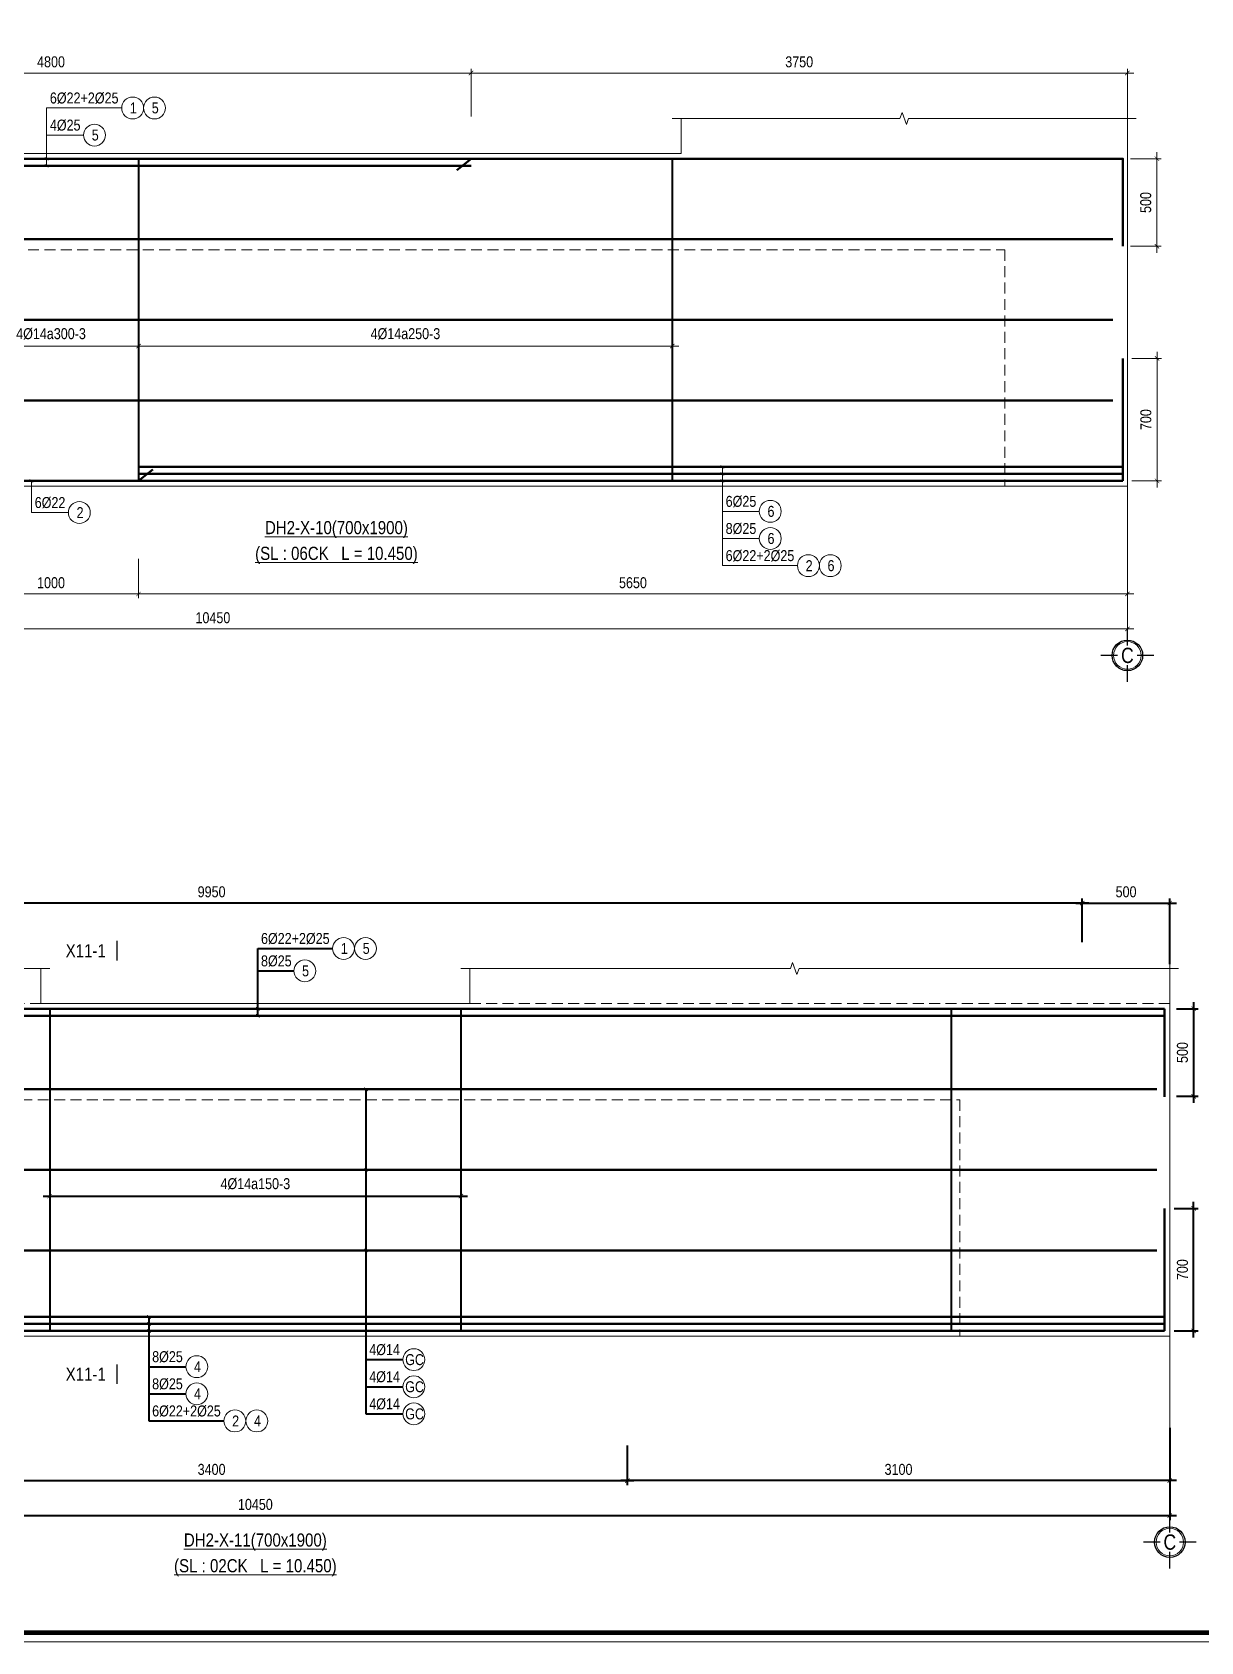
# Model space of a CAD drawing. Header units: millimetres. Extents: x 3014920 to 3563667, y -1638653 to -1356471.
# Drawn here: x 3155013 to 3161691, y -1600938 to -1591744 of the extents above; entities that cross this region are included whole.
import ezdxf
from ezdxf.enums import TextEntityAlignment as Align
from ezdxf.xclip import XClip

# ---------------------------------------------------------------- set-up
doc = ezdxf.new("R2010")
doc.units = ezdxf.units.MM
doc.header["$MEASUREMENT"] = 0
doc.header["$XCLIPFRAME"] = 0
doc.header["$PDMODE"] = 2
for name, pattern in [('6 TANG DIEN HINH 14-15$0$ACAD_ISO10W100', [18, 12, -3, 0, -3]), ('ACAD_ISO04W100', [30, 24, -3, 0, -3]), ('HIDDEN', [0.375, 0.25, -0.125])]:
    doc.linetypes.add(name, pattern=pattern)
doc.layers.get('0').update_dxf_attribs({"lineweight": 9})
doc.layers.get('Defpoints').update_dxf_attribs({"color": 10, "lineweight": 0})
for name, color, linetype, lineweight in [('2', 2, 'Continuous', 20), ('CDAI', 21, 'Continuous', 40), ('CTHEP', 50, 'Continuous', 50), ('DBAO', 90, 'Continuous', 13), ('DGIONG', 130, 'Continuous', 13), ('KTH', 154, 'Continuous', 9), ('Net khuat', 8, 'HIDDEN', 13), ('TEXT', 7, 'Continuous', 15), ('TRUC', 251, 'ACAD_ISO04W100', 9)]:
    doc.layers.add(name, color=color, linetype=linetype, lineweight=lineweight)
doc.layers.add('8', color=8, linetype='Continuous')
doc.styles.add('HELVECONDENSE', font='VHELVCN_0.TTF')
doc.styles.add('Star-HelCon', font='VHELVCN_0.TTF')
doc.styles.add('TTP-HelCon', font='VHELVCN_0.TTF')
doc.styles.add('VNI-HELVE-CONDENSE', font='VHELVCN_0.TTF')
doc.dimstyles.new('kc-25', dxfattribs={"dimtxt": 62.5, "dimasz": 20, "dimexe": 20, "dimexo": 50, "dimgap": 25, "dimtad": 3, "dimdec": 0, "dimzin": 0, "dimdsep": 46, "dimtxsty": 'VNI-HELVE-CONDENSE', "dimblk": 'DIM', "dimcen": 2.5, "dimclrd": 256, "dimclre": 154, "dimclrt": 7, "dimaunit": 1, "dimadec": 0, "dimazin": 0, "dimtfac": 1, "dimtdec": 0, "dimtix": 1, "dimtmove": 0, "dimatfit": 3, "dimldrblk": 'DOT', "dimfxl": 1, "dimtolj": 1, "dimtzin": 0, "dimarcsym": 0})
doc.dimstyles.new('TTP-25', dxfattribs={"dimscale": 25, "dimtxt": 2.5, "dimasz": 1, "dimexe": 1, "dimexo": 1, "dimgap": 0.09, "dimtad": 0, "dimdec": 4, "dimrnd": 1, "dimzin": 9, "dimdsep": 46, "dimtxsty": 'TTP-HelCon', "dimblk": 'ARCHTICK', "dimcen": 0.09, "dimdle": 1.5, "dimclrd": 256, "dimclre": 256, "dimclrt": 7, "dimadec": 0, "dimazin": 0, "dimtfac": 1, "dimtdec": 4, "dimtmove": 0, "dimatfit": 3, "dimldrblk": 'ARCHTICK', "dimfxl": 1, "dimtvp": 1, "dimtolj": 1, "dimtzin": 0, "dimarcsym": 0})

# ---------------------------------------------------------------- blocks, each defined once
blk = doc.blocks.new('dau truc')
blk.add_circle((0, 0), 180)
at = {"layer": '8'}
for p, q in [((0, 127), (0, 345)), ((-127, 0), (-345, 0)), ((0, -345), (0, -127)), ((345, 0), (127, 0))]:
    blk.add_line(p, q, dxfattribs=at)
blk.add_circle((0, 0), 200, dxfattribs=at)
at = {"layer": 'TEXT', "style": 'HELVECONDENSE'}
blk.add_attdef('A', text='', height=233, dxfattribs=at).set_placement((0, 0), align=Align.MIDDLE)
blk = doc.blocks.new('_ArchTick')
at = {"color": 0, "linetype": 'ByBlock', "const_width": 0.15}
blk.add_lwpolyline([(-0.5, -0.5), (0.5, 0.5)], dxfattribs=at)
blk = doc.blocks.new('*D264')
at = {"layer": 'Defpoints', "color": 0, "transparency": 16777216}
for p in [(1150, 1002.8), (1150, 728.8), (5950, 728.8)]:
    blk.add_point(p, dxfattribs=at)
at = {"layer": 'KTH', "lineweight": -2, "transparency": 16777216}
for p, q in [((1150, 753.8), (1150, 1027.8)), ((5950, 753.8), (5950, 1027.8)), ((5987.5, 1002.8), (1112.5, 1002.8))]:
    blk.add_line(p, q, dxfattribs=at)
at = {"layer": 'KTH', "lineweight": -2, "transparency": 16777216, "xscale": 25, "yscale": 25, "zscale": 25, "rotation": 180}
blk.add_blockref('_ArchTick', (1150, 1002.8), dxfattribs=at)
at = {"layer": 'KTH', "lineweight": -2, "transparency": 16777216, "xscale": 25, "yscale": 25, "zscale": 25}
blk.add_blockref('_ArchTick', (5950, 1002.8), dxfattribs=at)
at = {"layer": 'KTH', "color": 7, "transparency": 16777216, "insert": (3550, 1066.6), "char_height": 62.5, "attachment_point": 5, "style": 'TTP-HelCon'}
blk.add_mtext('\\A1;4800', dxfattribs=at)
blk = doc.blocks.new('*D265')
at = {"layer": 'Defpoints', "color": 0, "transparency": 16777216}
for p in [(3050, -1747.3), (4050, -1747.3), (4050, -1972.3)]:
    blk.add_point(p, dxfattribs=at)
at = {"layer": 'KTH', "lineweight": -2, "transparency": 16777216}
for p, q in [((3050, -1772.3), (3050, -1997.3)), ((4050, -1772.3), (4050, -1997.3)), ((3012.5, -1972.3), (4087.5, -1972.3))]:
    blk.add_line(p, q, dxfattribs=at)
at = {"layer": 'KTH', "lineweight": -2, "transparency": 16777216, "xscale": 25, "yscale": 25, "zscale": 25, "rotation": 180}
blk.add_blockref('_ArchTick', (3050, -1972.3), dxfattribs=at)
at = {"layer": 'KTH', "lineweight": -2, "transparency": 16777216, "xscale": 25, "yscale": 25, "zscale": 25}
blk.add_blockref('_ArchTick', (4050, -1972.3), dxfattribs=at)
at = {"layer": 'KTH', "color": 7, "transparency": 16777216, "insert": (3550, -1908.5), "char_height": 62.5, "attachment_point": 5, "style": 'TTP-HelCon'}
blk.add_mtext('\\A1;1000', dxfattribs=at)
blk = doc.blocks.new('*D267')
at = {"layer": 'Defpoints', "color": 0, "transparency": 16777216}
for p in [(4050, -1747.3), (9700, -1747.3), (4050, -1972.3)]:
    blk.add_point(p, dxfattribs=at)
at = {"layer": 'KTH', "lineweight": -2, "transparency": 16777216}
for p, q in [((4050, -1772.3), (4050, -1997.3)), ((9700, -1772.3), (9700, -1997.3)), ((9737.5, -1972.3), (4012.5, -1972.3))]:
    blk.add_line(p, q, dxfattribs=at)
at = {"layer": 'KTH', "lineweight": -2, "transparency": 16777216, "xscale": 25, "yscale": 25, "zscale": 25, "rotation": 180}
blk.add_blockref('_ArchTick', (4050, -1972.3), dxfattribs=at)
at = {"layer": 'KTH', "lineweight": -2, "transparency": 16777216, "xscale": 25, "yscale": 25, "zscale": 25}
blk.add_blockref('_ArchTick', (9700, -1972.3), dxfattribs=at)
at = {"layer": 'KTH', "color": 7, "transparency": 16777216, "insert": (6875, -1908.5), "char_height": 62.5, "attachment_point": 5, "style": 'TTP-HelCon'}
blk.add_mtext('\\A1;5650', dxfattribs=at)
blk = doc.blocks.new('DIM')
h = blk.add_hatch(color=1)
h.paths.add_polyline_path([(0.49, 0.29, 1), (0.29, 0.49), (-0.19, 0), (0.19, 0)])
h.paths.add_polyline_path([(0.19, 0), (-0.19, 0), (-0.49, -0.29, 1), (-0.29, -0.49)])
at = {"color": 9}
for p, q in [((-0.19, 0), (-1.5, 0)), ((0.19, 0), (1.5, 0))]:
    blk.add_line(p, q, dxfattribs=at)
at = {"color": 1}
for p, q in [((-0.49, -0.29), (0.29, 0.49)), ((-0.29, -0.49), (0.49, 0.29)), ((-0.19, 0), (0.19, 0))]:
    blk.add_line(p, q, dxfattribs=at)
blk.add_arc((-0.39, -0.39), 0.138, 135, 315, dxfattribs=at)
blk = doc.blocks.new('*D269')
at = {"layer": 'Defpoints', "color": 0, "transparency": 16777216}
for p in [(-750, -1747.3), (9700, -1747.3), (9700, -2172.3)]:
    blk.add_point(p, dxfattribs=at)
at = {"layer": 'KTH', "lineweight": -2, "transparency": 16777216}
for p, q in [((-750, -1772.3), (-750, -2197.3)), ((9700, -1772.3), (9700, -2197.3)), ((-787.5, -2172.3), (9737.5, -2172.3))]:
    blk.add_line(p, q, dxfattribs=at)
at = {"layer": 'KTH', "lineweight": -2, "transparency": 16777216, "xscale": 25, "yscale": 25, "zscale": 25, "rotation": 180}
blk.add_blockref('_ArchTick', (-750, -2172.3), dxfattribs=at)
at = {"layer": 'KTH', "lineweight": -2, "transparency": 16777216, "xscale": 25, "yscale": 25, "zscale": 25}
blk.add_blockref('_ArchTick', (9700, -2172.3), dxfattribs=at)
at = {"layer": 'KTH', "color": 7, "transparency": 16777216, "insert": (4475, -2108.5), "char_height": 62.5, "attachment_point": 5, "style": 'TTP-HelCon'}
blk.add_mtext('\\A1;10450', dxfattribs=at)
blk = doc.blocks.new('*D271')
at = {"layer": 'Defpoints', "color": 0, "transparency": 16777216}
for p in [(3050, -59.5), (4050, -59.5), (4050, -556.7)]:
    blk.add_point(p, dxfattribs=at)
at = {"layer": 'KTH', "lineweight": -2, "transparency": 16777216}
for p, q in [((3050, -84.5), (3050, -581.7)), ((4050, -84.5), (4050, -581.7)), ((3012.5, -556.7), (4087.5, -556.7))]:
    blk.add_line(p, q, dxfattribs=at)
at = {"layer": 'KTH', "lineweight": -2, "transparency": 16777216, "xscale": 25, "yscale": 25, "zscale": 25, "rotation": 180}
blk.add_blockref('_ArchTick', (3050, -556.7), dxfattribs=at)
at = {"layer": 'KTH', "lineweight": -2, "transparency": 16777216, "xscale": 25, "yscale": 25, "zscale": 25}
blk.add_blockref('_ArchTick', (4050, -556.7), dxfattribs=at)
at = {"layer": 'KTH', "color": 7, "transparency": 16777216, "insert": (3550, -486.8), "char_height": 62.5, "attachment_point": 5, "style": 'TTP-HelCon'}
blk.add_mtext('\\A1;4Þ14a300-3', dxfattribs=at)
blk = doc.blocks.new('*D272')
at = {"layer": 'Defpoints', "color": 0, "transparency": 16777216}
for p in [(9700, 1002.8), (5950, 728.8), (9700, 728.8)]:
    blk.add_point(p, dxfattribs=at)
at = {"layer": 'KTH', "lineweight": -2, "transparency": 16777216}
for p, q in [((5950, 753.8), (5950, 1027.8)), ((9700, 753.8), (9700, 1027.8)), ((5912.5, 1002.8), (9737.5, 1002.8))]:
    blk.add_line(p, q, dxfattribs=at)
at = {"layer": 'KTH', "lineweight": -2, "transparency": 16777216, "xscale": 25, "yscale": 25, "zscale": 25, "rotation": 180}
blk.add_blockref('_ArchTick', (5950, 1002.8), dxfattribs=at)
at = {"layer": 'KTH', "lineweight": -2, "transparency": 16777216, "xscale": 25, "yscale": 25, "zscale": 25}
blk.add_blockref('_ArchTick', (9700, 1002.8), dxfattribs=at)
at = {"layer": 'KTH', "color": 7, "transparency": 16777216, "insert": (7825, 1066.6), "char_height": 62.5, "attachment_point": 5, "style": 'TTP-HelCon'}
blk.add_mtext('\\A1;3750', dxfattribs=at)
blk = doc.blocks.new('*D273')
at = {"layer": 'Defpoints', "color": 0, "transparency": 16777216}
for p in [(4050, -59.5), (7100, -59.5), (4050, -556.7)]:
    blk.add_point(p, dxfattribs=at)
at = {"layer": 'KTH', "lineweight": -2, "transparency": 16777216}
for p, q in [((4050, -84.5), (4050, -581.7)), ((7100, -84.5), (7100, -581.7)), ((7137.5, -556.7), (4012.5, -556.7))]:
    blk.add_line(p, q, dxfattribs=at)
at = {"layer": 'KTH', "lineweight": -2, "transparency": 16777216, "xscale": 25, "yscale": 25, "zscale": 25, "rotation": 180}
blk.add_blockref('_ArchTick', (4050, -556.7), dxfattribs=at)
at = {"layer": 'KTH', "lineweight": -2, "transparency": 16777216, "xscale": 25, "yscale": 25, "zscale": 25}
blk.add_blockref('_ArchTick', (7100, -556.7), dxfattribs=at)
at = {"layer": 'KTH', "color": 7, "transparency": 16777216, "insert": (5575, -486.8), "char_height": 62.5, "attachment_point": 5, "style": 'TTP-HelCon'}
blk.add_mtext('\\A1;4Þ14a250-3', dxfattribs=at)
blk = doc.blocks.new('*D276')
at = {"layer": 'Defpoints', "color": 0, "transparency": 16777216}
for p in [(9700, -626.7), (9869.6, -626.7), (9700, -1326.7)]:
    blk.add_point(p, dxfattribs=at)
at = {"layer": 'KTH', "lineweight": -2, "transparency": 16777216}
for p, q in [((9725, -626.7), (9894.6, -626.7)), ((9869.6, -1364.2), (9869.6, -589.2)), ((9725, -1326.7), (9894.6, -1326.7))]:
    blk.add_line(p, q, dxfattribs=at)
at = {"layer": 'KTH', "lineweight": -2, "transparency": 16777216, "xscale": 25, "yscale": 25, "zscale": 25}
for p, rotation in [((9869.6, -626.7), 90), ((9869.6, -1326.7), 270)]:
    blk.add_blockref('_ArchTick', p, dxfattribs=dict(at, rotation=rotation))
at = {"layer": 'KTH', "color": 7, "transparency": 16777216, "insert": (9805.8, -976.7), "char_height": 62.5, "attachment_point": 5, "rotation": 90, "style": 'TTP-HelCon'}
blk.add_mtext('\\A1;700', dxfattribs=at)
blk = doc.blocks.new('*D277')
at = {"layer": 'Defpoints', "color": 0, "transparency": 16777216}
for p in [(9692.9, 513.3), (9692.9, 13.3), (9868.9, 13.3)]:
    blk.add_point(p, dxfattribs=at)
at = {"layer": 'KTH', "lineweight": -2, "transparency": 16777216}
for p, q in [((9717.9, 513.3), (9893.9, 513.3)), ((9868.9, 550.8), (9868.9, -24.2)), ((9717.9, 13.3), (9893.9, 13.3))]:
    blk.add_line(p, q, dxfattribs=at)
at = {"layer": 'KTH', "lineweight": -2, "transparency": 16777216, "xscale": 25, "yscale": 25, "zscale": 25}
for p, rotation in [((9868.9, 513.3), 90), ((9868.9, 13.3), 270)]:
    blk.add_blockref('_ArchTick', p, dxfattribs=dict(at, rotation=rotation))
at = {"layer": 'KTH', "color": 7, "transparency": 16777216, "insert": (9805.1, 263.3), "char_height": 62.5, "attachment_point": 5, "rotation": 90, "style": 'TTP-HelCon'}
blk.add_mtext('\\A1;500', dxfattribs=at)
blk = doc.blocks.new('*D2299')
at = {"layer": 'Defpoints', "color": 0, "transparency": 16777216}
for p in [(2575, -2070), (7325, -2700), (7325, -2925)]:
    blk.add_point(p, dxfattribs=at)
at = {"layer": 'KTH', "lineweight": -2, "transparency": 16777216}
for p, q in [((2575, -2095), (2575, -2950)), ((7325, -2725), (7325, -2950)), ((2537.5, -2925), (7362.5, -2925))]:
    blk.add_line(p, q, dxfattribs=at)
at = {"layer": 'KTH', "lineweight": -2, "transparency": 16777216, "xscale": 25, "yscale": 25, "zscale": 25, "rotation": 180}
blk.add_blockref('_ArchTick', (2575, -2925), dxfattribs=at)
at = {"layer": 'KTH', "lineweight": -2, "transparency": 16777216, "xscale": 25, "yscale": 25, "zscale": 25}
blk.add_blockref('_ArchTick', (7325, -2925), dxfattribs=at)
at = {"layer": 'KTH', "color": 7, "transparency": 16777216, "insert": (4950, -2861.2), "char_height": 62.5, "attachment_point": 5, "style": 'TTP-HelCon'}
blk.add_mtext('\\A1;3400', dxfattribs=at)
blk = doc.blocks.new('*D2301')
at = {"layer": 'Defpoints', "color": 0, "transparency": 16777216}
for p in [(10425, -2597.7), (-25, -2700), (10425, -3125)]:
    blk.add_point(p, dxfattribs=at)
at = {"layer": 'KTH', "lineweight": -2, "transparency": 16777216}
for p, q in [((10425, -2622.7), (10425, -3150)), ((-25, -2725), (-25, -3150)), ((-62.5, -3125), (10462.5, -3125))]:
    blk.add_line(p, q, dxfattribs=at)
at = {"layer": 'KTH', "lineweight": -2, "transparency": 16777216, "xscale": 25, "yscale": 25, "zscale": 25, "rotation": 180}
blk.add_blockref('_ArchTick', (-25, -3125), dxfattribs=at)
at = {"layer": 'KTH', "lineweight": -2, "transparency": 16777216, "xscale": 25, "yscale": 25, "zscale": 25}
blk.add_blockref('_ArchTick', (10425, -3125), dxfattribs=at)
at = {"layer": 'KTH', "color": 7, "transparency": 16777216, "insert": (5200, -3061.1), "char_height": 62.5, "attachment_point": 5, "style": 'TTP-HelCon'}
blk.add_mtext('\\A1;10450', dxfattribs=at)
blk = doc.blocks.new('*D2302')
at = {"layer": 'Defpoints', "color": 0, "transparency": 16777216}
for p in [(4025, -824.3), (6375, -824.3), (6375, -1300)]:
    blk.add_point(p, dxfattribs=at)
at = {"layer": 'KTH', "lineweight": -2, "transparency": 16777216}
for p, q in [((4025, -849.3), (4025, -1325)), ((6375, -849.3), (6375, -1325)), ((3987.5, -1300), (6412.5, -1300))]:
    blk.add_line(p, q, dxfattribs=at)
at = {"layer": 'KTH', "lineweight": -2, "transparency": 16777216, "xscale": 25, "yscale": 25, "zscale": 25, "rotation": 180}
blk.add_blockref('_ArchTick', (4025, -1300), dxfattribs=at)
at = {"layer": 'KTH', "lineweight": -2, "transparency": 16777216, "xscale": 25, "yscale": 25, "zscale": 25}
blk.add_blockref('_ArchTick', (6375, -1300), dxfattribs=at)
at = {"layer": 'KTH', "color": 7, "transparency": 16777216, "insert": (5200, -1230.1), "char_height": 62.5, "attachment_point": 5, "style": 'TTP-HelCon'}
blk.add_mtext('\\A1;4Þ14a150-3', dxfattribs=at)
blk = doc.blocks.new('*D2303')
at = {"layer": 'Defpoints', "color": 0, "transparency": 16777216}
for p in [(7325, -2700), (10425, -2700), (7325, -2925)]:
    blk.add_point(p, dxfattribs=at)
at = {"layer": 'KTH', "lineweight": -2, "transparency": 16777216}
for p, q in [((7325, -2725), (7325, -2950)), ((10425, -2725), (10425, -2950)), ((10462.5, -2925), (7287.5, -2925))]:
    blk.add_line(p, q, dxfattribs=at)
at = {"layer": 'KTH', "lineweight": -2, "transparency": 16777216, "xscale": 25, "yscale": 25, "zscale": 25, "rotation": 180}
blk.add_blockref('_ArchTick', (7325, -2925), dxfattribs=at)
at = {"layer": 'KTH', "lineweight": -2, "transparency": 16777216, "xscale": 25, "yscale": 25, "zscale": 25}
blk.add_blockref('_ArchTick', (10425, -2925), dxfattribs=at)
at = {"layer": 'KTH', "color": 7, "transparency": 16777216, "insert": (8875, -2861.2), "char_height": 62.5, "attachment_point": 5, "style": 'TTP-HelCon'}
blk.add_mtext('\\A1;3100', dxfattribs=at)
blk = doc.blocks.new('*D2304')
at = {"layer": 'Defpoints', "color": 0, "transparency": 16777216}
for p in [(-25, 374), (-25, 100), (9925, 125)]:
    blk.add_point(p, dxfattribs=at)
at = {"layer": 'KTH', "lineweight": -2, "transparency": 16777216}
for p, q in [((9962.5, 374), (-62.5, 374)), ((-25, 125), (-25, 399)), ((9925, 150), (9925, 399))]:
    blk.add_line(p, q, dxfattribs=at)
at = {"layer": 'KTH', "lineweight": -2, "transparency": 16777216, "xscale": 25, "yscale": 25, "zscale": 25, "rotation": 180}
blk.add_blockref('_ArchTick', (-25, 374), dxfattribs=at)
at = {"layer": 'KTH', "lineweight": -2, "transparency": 16777216, "xscale": 25, "yscale": 25, "zscale": 25}
blk.add_blockref('_ArchTick', (9925, 374), dxfattribs=at)
at = {"layer": 'KTH', "color": 7, "transparency": 16777216, "insert": (4950, 437.8), "char_height": 62.5, "attachment_point": 5, "style": 'TTP-HelCon'}
blk.add_mtext('\\A1;9950', dxfattribs=at)
blk = doc.blocks.new('MC')
at = {"layer": 'CTHEP', "const_width": 10, "elevation": 0}
blk.add_lwpolyline([(36, 150), (36, 0)], dxfattribs=at)
at = {"layer": 'TEXT', "style": 'TTP-HelCon'}
blk.add_attdef('A', text='', height=100, dxfattribs=at).set_placement((-50, 26), align=Align.RIGHT)
blk = doc.blocks.new('*D2307')
at = {"layer": 'Defpoints', "color": 0, "transparency": 16777216}
for p in [(10425, -1370), (10561.2, -1370), (10425, -2070)]:
    blk.add_point(p, dxfattribs=at)
at = {"layer": 'KTH', "lineweight": -2, "transparency": 16777216}
for p, q in [((10450, -1370), (10586.2, -1370)), ((10561.2, -2107.5), (10561.2, -1332.5)), ((10450, -2070), (10586.2, -2070))]:
    blk.add_line(p, q, dxfattribs=at)
at = {"layer": 'KTH', "lineweight": -2, "transparency": 16777216, "xscale": 25, "yscale": 25, "zscale": 25}
for p, rotation in [((10561.2, -1370), 90), ((10561.2, -2070), 270)]:
    blk.add_blockref('_ArchTick', p, dxfattribs=dict(at, rotation=rotation))
at = {"layer": 'KTH', "color": 7, "transparency": 16777216, "insert": (10497.3, -1720), "char_height": 62.5, "attachment_point": 5, "rotation": 90, "style": 'TTP-HelCon'}
blk.add_mtext('\\A1;700', dxfattribs=at)
blk = doc.blocks.new('*D2308')
at = {"layer": 'Defpoints', "color": 0, "transparency": 16777216}
for p in [(10438.6, -230), (10438.6, -730), (10561.2, -730)]:
    blk.add_point(p, dxfattribs=at)
at = {"layer": 'KTH', "lineweight": -2, "transparency": 16777216}
for p, q in [((10463.6, -230), (10586.2, -230)), ((10561.2, -192.5), (10561.2, -767.5)), ((10463.6, -730), (10586.2, -730))]:
    blk.add_line(p, q, dxfattribs=at)
at = {"layer": 'KTH', "lineweight": -2, "transparency": 16777216, "xscale": 25, "yscale": 25, "zscale": 25}
for p, rotation in [((10561.2, -230), 90), ((10561.2, -730), 270)]:
    blk.add_blockref('_ArchTick', p, dxfattribs=dict(at, rotation=rotation))
at = {"layer": 'KTH', "color": 7, "transparency": 16777216, "insert": (10497.3, -480), "char_height": 62.5, "attachment_point": 5, "rotation": 90, "style": 'TTP-HelCon'}
blk.add_mtext('\\A1;500', dxfattribs=at)
blk = doc.blocks.new('*D2309')
at = {"layer": 'Defpoints', "color": 0, "transparency": 16777216}
for p in [(10425, 374), (9925, 125), (10425, 0)]:
    blk.add_point(p, dxfattribs=at)
at = {"layer": 'KTH', "lineweight": -2, "transparency": 16777216}
for p, q in [((9887.5, 374), (10462.5, 374)), ((9925, 150), (9925, 399)), ((10425, 25), (10425, 399))]:
    blk.add_line(p, q, dxfattribs=at)
at = {"layer": 'KTH', "lineweight": -2, "transparency": 16777216, "xscale": 25, "yscale": 25, "zscale": 25, "rotation": 180}
blk.add_blockref('_ArchTick', (9925, 374), dxfattribs=at)
at = {"layer": 'KTH', "lineweight": -2, "transparency": 16777216, "xscale": 25, "yscale": 25, "zscale": 25}
blk.add_blockref('_ArchTick', (10425, 374), dxfattribs=at)
at = {"layer": 'KTH', "color": 7, "transparency": 16777216, "insert": (10175, 437.8), "char_height": 62.5, "attachment_point": 5, "style": 'TTP-HelCon'}
blk.add_mtext('\\A1;500', dxfattribs=at)
blk = doc.blocks.new('2X-13')
at = {"layer": 'CTHEP'}
blk.add_line((33575.39119, 475), (290.43806, 475), dxfattribs=at)
for points in [[(290.43806, 745.00141), (290.43806, 945), (34222.38412, 945)], [(290.43806, 5), (34210.68418, 5)]]:
    blk.add_lwpolyline(points, dxfattribs=at)
at = {"layer": 'DBAO', "linetype": 'Continuous', "flags": 128}
blk.add_lwpolyline([(260.43806, 1175), (260.43806, -25), (32960.44001, -25), (32960.44001, -925)], dxfattribs=at)
at = {"layer": 'Net khuat', "ltscale": 250}
blk.add_line((560.44298, 425), (32960.44001, 425), dxfattribs=at)
blk = doc.blocks.new('CHG_XX_Khung ten')
blk.add_lwpolyline([(15, 579), (826, 579), (826, 15), (15, 15)], close=True)
at = {"color": 4, "linetype": 'Continuous', "const_width": 1}
blk.add_lwpolyline([(17, 577), (824, 577), (824, 17), (17, 17)], close=True, dxfattribs=at)
blk = doc.blocks.new('2X-10')
at = {"layer": 'CDAI'}
for points in [[(4049.99412, 513.33333), (4049.99412, -1326.66667)], [(7099.99412, 513.33333), (7099.99412, -1326.66667)]]:
    blk.add_lwpolyline(points, dxfattribs=at)
at = {"layer": 'CTHEP'}
for p, q in [((5868.56822, 448.80783), (5949.99412, 513.33333)), ((9617.16432, 53.33544), (-650.00589, 53.33544)), ((9617.16432, -406.66456), (-650.00589, -406.66456)), ((9674.99412, -1326.66666), (9674.99412, -626.66667)), ((9617.16432, -866.66456), (-650.00589, -866.66456)), ((4131.42001, -1262.14117), (4049.99412, -1326.66667))]:
    blk.add_line(p, q, dxfattribs=at)
for points in [[(-712.85945, 513.33333), (9674.99412, 513.33333), (9674.99412, 13.33333)], [(1150, 473.33333), (5949.99412, 473.33333)], [(9674.99412, -1246.66667), (4049.99412, -1246.66667)], [(9674.99412, -1286.66667), (4049.99412, -1286.66667)], [(-719.99838, -1326.66667), (9674.99412, -1326.66666)]]:
    blk.add_lwpolyline(points, dxfattribs=at)
at = {"layer": 'DBAO', "linetype": 'Continuous'}
for p, q in [((7150.00162, 743.33333), (7150.00162, 543.33333)), ((9699.99412, 743.33333), (9699.99412, -1356.66667)), ((-749.99838, 543.33333), (7150.00162, 543.33333)), ((9699.99412, 543.33333), (9700.00162, 543.33333))]:
    blk.add_line(p, q, dxfattribs=at)
at = {"layer": 'DBAO', "linetype": 'Continuous', "flags": 128}
blk.add_lwpolyline([(9699.99412, -1356.66667), (-749.99838, -1356.66667), (-749.99838, 543.33333)], dxfattribs=at)
at = {"layer": 'DGIONG', "linetype": 'Continuous', "flags": 128}
blk.add_lwpolyline([(9750.00162, 743.33333), (8450.00162, 743.33333), (8437.50162, 708.98987), (8412.50162, 777.6768), (8400.00162, 743.33333), (7099.99412, 743.33333)], dxfattribs=at)
at = {"layer": 'DGIONG'}
for centre in [(4016.33424, 803.37467), (4141.33424, 803.37467), (3798.44474, 648.39367), (3711.81719, -1507.4225), (7659.61916, -1500.598), (7659.61912, -1655.579), (7877.50862, -1810.56001), (8002.50862, -1810.56001)]:
    blk.add_circle(centre, 62.5, dxfattribs=at)
at = {"layer": 'Net khuat', "ltscale": 250}
for p, q in [((-50, -6.63403), (9000.00001, -6.6652)), ((9000.00001, -6.6652), (9000.00001, -1356.66667))]:
    blk.add_line(p, q, dxfattribs=at)
at = {"layer": 'TRUC', "linetype": '6 TANG DIEN HINH 14-15$0$ACAD_ISO10W100', "ltscale": 1250}
blk.add_lwpolyline([(9700.00162, 921.60425), (9700.00162, -2218.84034)], dxfattribs=at)
at = {"layer": '2', "ltscale": 300}
ref = blk.add_blockref('dau truc', (9700.00162, -2323.15087), dxfattribs=dict(at, xscale=0.4367131292819977, yscale=0.4367131292819977, zscale=0.4367131292819977))
ref.add_attrib('A', 'C', dxfattribs={"layer": 'TEXT', "height": 87.5, "style": 'HELVECONDENSE'}).set_placement((9700.00162, -2323.15087), align=Align.MIDDLE)
at = {"layer": 'TEXT', "style": 'TTP-HelCon'}
for s, p in [('6Þ22+2Þ25', (3543.52636, 829.22761, 0)), ('4Þ25', (3543.52636, 674.24661, 0)), ('6Þ22', (3456.89881, -1481.56956, 0)), ('6Þ25', (7404.70078, -1474.74506, 0)), ('8Þ25', (7404.70075, -1629.72606, 0)), ('6Þ22+2Þ25', (7404.70075, -1784.70706, 0))]:
    blk.add_text(s, height=62.5, dxfattribs=at).set_placement(p)
at = {"layer": 'TEXT', "style": 'Star-HelCon'}
for s, p in [('1', (4020.5009, 803.37467)), ('5', (4145.5009, 803.37467)), ('5', (3802.6114, 648.39367)), ('6', (7663.78583, -1500.598)), ('2', (3715.98385, -1507.4225)), ('6', (7663.78579, -1655.579)), ('2', (7881.67529, -1810.56001)), ('6', (8006.67529, -1810.56001))]:
    blk.add_text(s, height=62.5, dxfattribs=at).set_placement(p, align=Align.MIDDLE)
at = {"layer": 'TEXT', "style": 'TTP-HelCon'}
for s, p in [('%%UDH2-X-10(700x1900)', (5180.83351, -1630.89733)), ('%%U(SL : 06CK   L = 10.450)', (5180.83351, -1777.79192))]:
    blk.add_text(s, height=75, dxfattribs=at).set_placement(p, align=Align.CENTER)
at = {"layer": 'KTH'}
for base, p1, p2, picture, middle in [((1150, 1002.80945), (5949.99412, 728.80485), (1150, 728.80485), '*D264', (3549.99706, 1066.64279)), ((4049.99412, -1972.33059), (3050, -1747.33059), (4049.99412, -1747.33059), '*D265', (3549.99706, -1908.49726))]:
    dim = blk.add_linear_dim(base=base, p1=p1, p2=p2, dimstyle='TTP-25', override={"dimtmove": 1}, dxfattribs=at)
    dim.commit()
    dim.dimension.update_dxf_attribs({"geometry": picture, "text_midpoint": middle})
for base, p1, p2, picture, middle in [((9700.00162, 1002.80945), (5949.99412, 728.80485), (9700.00162, 728.80485), '*D272', (7824.99787, 1066.64279)), ((9699.99412, -2172.28633), (-749.99838, -1747.33059), (9699.99412, -1747.33059), '*D269', (4474.99787, -2108.453)), ((4049.99412, -1972.33059), (9699.99412, -1747.33059), (4049.99412, -1747.33059), '*D267', (6874.99412, -1908.49726))]:
    dim = blk.add_linear_dim(base=base, p1=p1, p2=p2, angle=180, dimstyle='TTP-25', override={"dimtmove": 1}, dxfattribs=at)
    dim.commit()
    dim.dimension.update_dxf_attribs({"geometry": picture, "text_midpoint": middle})
for p1, p2, distance, picture, middle in [((9692.86269, 513.33333), (9692.86269, 13.33333), 176.07635, '*D277', (9805.1057, 263.33333)), ((9700.00162, -1326.66667), (9700.00162, -626.66667), -169.60955, '*D276', (9805.77783, -976.66667))]:
    dim = blk.add_aligned_dim(p1=p1, p2=p2, distance=distance, dimstyle='TTP-25', override={"dimtmove": 1}, dxfattribs=at)
    dim.commit()
    dim.dimension.update_dxf_attribs({"geometry": picture, "text_midpoint": middle})
dim = blk.add_linear_dim(base=(4049.99412, -556.66667), p1=(3050, -59.53), p2=(4049.99412, -59.53), text='4Þ14a300-3', dimstyle='TTP-25', override={"dimtmove": 1}, dxfattribs=at)
dim.commit()
dim.dimension.update_dxf_attribs({"geometry": '*D271', "text_midpoint": (3549.99706, -486.75)})
dim = blk.add_linear_dim(base=(4049.99412, -556.66667), p1=(7099.99412, -59.53), p2=(4049.99412, -59.53), angle=180, text='4Þ14a250-3', dimstyle='TTP-25', override={"dimtmove": 1}, dxfattribs=at)
dim.commit()
dim.dimension.update_dxf_attribs({"geometry": '*D273', "text_midpoint": (5574.99412, -486.75)})
at = {"layer": 'DGIONG'}
for points in [[(3525.01451, 513.33333), (3525.01433, 803.37467), (3953.83424, 803.37467)], [(3525.01456, 473.33333), (3525.01433, 648.39367), (3735.94474, 648.39367)], [(7386.18887, -1286.66667), (7386.18871, -1655.579), (7597.11912, -1655.579)], [(7386.18886, -1246.66667), (7386.18875, -1500.598), (7597.11916, -1500.598)], [(3438.38694, -1326.66667), (3438.38678, -1507.4225), (3649.31719, -1507.4225)], [(7386.18883, -1326.66666), (7386.18871, -1810.56001), (7815.00862, -1810.56001)]]:
    blk.add_leader(points, dimstyle='kc-25', override={"dimtad": 0, "dimldrblk": 'ArchTick', "dimfxl": 100, "dimarcsym": 1}, dxfattribs=at)
blk = doc.blocks.new('2X-11')
at = {"layer": 'CDAI'}
for points in [[(4025.00164, -230), (4025.00164, -2070)], [(6375.01047, -230), (6375.01047, -2070)], [(9174.98956, -230), (9174.98956, -2070)]]:
    blk.add_lwpolyline(points, dxfattribs=at)
at = {"layer": 'CTHEP'}
for p, q in [((10395.00164, -230), (10395.00164, -732.9535)), ((10351.50247, -690), (50.56629, -690)), ((10351.50247, -1150), (50.56629, -1150)), ((10351.50247, -1610), (50.56629, -1610))]:
    blk.add_line(p, q, dxfattribs=at)
for points in [[(0, -230), (10395.00164, -230)], [(0, -270), (10395.00164, -270)], [(0, -1370), (0, -2070), (10395.00164, -2070)], [(10395.00164, -1370), (10395.00164, -2070)], [(10395.00164, -1990), (0, -1990)], [(7324.98956, -2030), (0, -2030)], [(7324.98956, -2030), (10395.00164, -2030)]]:
    blk.add_lwpolyline(points, dxfattribs=at)
at = {"layer": 'DBAO', "linetype": 'Continuous'}
for p, q in [((3975.00164, 0), (3975.00164, -200)), ((6425.01047, 0), (6425.01047, -200)), ((10425.0121, 0), (10425.0121, -200)), ((3975.00164, -200), (6425.00164, -200))]:
    blk.add_line(p, q, dxfattribs=at)
at = {"layer": 'DBAO', "linetype": 'Continuous', "flags": 128}
blk.add_lwpolyline([(10425.00164, -200), (10425.00164, -2100), (-25.00883, -2100), (-25.00883, -200)], dxfattribs=at)
at = {"layer": 'DGIONG', "linetype": 'Continuous', "flags": 128}
for points in [[(4025.00164, 0), (1857.31207, 0), (1844.81207, -34.34347), (1819.81207, 34.34347), (1807.31207, 0), (-75.0075, 0)], [(10475.0121, 0), (8307.32254, 0), (8294.82254, -34.34347), (8269.82254, 34.34347), (8257.32254, 0), (6375.00297, 0)]]:
    blk.add_lwpolyline(points, dxfattribs=at)
at = {"layer": 'DGIONG'}
for centre in [(5704.13677, 114.40616), (5829.13677, 114.40616), (5482.59814, -13.59527), (6105.60252, -2233.78927), (4865.20862, -2274.10508), (4865.20862, -2429.08608), (6105.60251, -2388.77028), (6105.60251, -2543.75128), (5083.09812, -2584.06709), (5208.09812, -2584.06709)]:
    blk.add_circle(centre, 62.5, dxfattribs=at)
at = {"layer": 'Net khuat', "ltscale": 250}
for p, q in [((-25.0075, -200), (3975.00164, -200)), ((6425.00297, -200), (10425.0121, -200)), ((674.98956, -749.96736), (9224.98956, -749.98529)), ((9224.98956, -749.98529), (9224.98956, -2100))]:
    blk.add_line(p, q, dxfattribs=at)
at = {"layer": 'TRUC', "linetype": '6 TANG DIEN HINH 14-15$0$ACAD_ISO10W100', "ltscale": 1250}
blk.add_lwpolyline([(10425.00001, 178.27092), (10425.00001, -3172.59717)], dxfattribs=at)
ref = blk.add_blockref('MC', (4382.98439, 158.14082), dxfattribs=dict(xscale=-0.75, yscale=0.75, zscale=0.75, rotation=180))
ref.add_attrib('A', 'X11-1', dxfattribs={"layer": 'TEXT', "height": 75, "style": 'TTP-HelCon'}).set_placement((4345.48439, 64.01039), align=Align.RIGHT)
ref = blk.add_blockref('MC', (4382.98439, -2260.46061), dxfattribs=dict(xscale=-0.75, yscale=0.75, zscale=0.75, rotation=180))
ref.add_attrib('A', 'X11-1', dxfattribs={"layer": 'TEXT', "height": 75, "style": 'TTP-HelCon'}).set_placement((4345.48439, -2354.59104), align=Align.RIGHT)
at = {"layer": '2', "ltscale": 300}
ref = blk.add_blockref('dau truc', (10425.00001, -3275.82027), dxfattribs=dict(at, xscale=0.4367131292819977, yscale=0.4367131292819977, zscale=0.4367131292819977))
ref.add_attrib('A', 'C', dxfattribs={"layer": 'TEXT', "height": 87.5, "style": 'HELVECONDENSE'}).set_placement((10425.00001, -3275.82027), align=Align.MIDDLE)
at = {"layer": 'TEXT', "style": 'TTP-HelCon'}
for s, p in [('6Þ22+2Þ25', (5232.20262, 140.2591, 0)), ('8Þ25', (5232.20258, 12.25767, 0)), ('8Þ25', (4610.29024, -2248.25214, 0)), ('4Þ14', (5850.68414, -2207.93633, 0)), ('4Þ14', (5850.68413, -2362.91733, 0)), ('8Þ25', (4610.29024, -2403.23314, 0)), ('4Þ14', (5850.68413, -2517.89833, 0)), ('6Þ22+2Þ25', (4610.29024, -2558.21414, 0))]:
    blk.add_text(s, height=62.5, dxfattribs=at).set_placement(p)
at = {"layer": 'TEXT', "style": 'Star-HelCon'}
for s, p in [('1', (5708.30344, 114.40616)), ('5', (5833.30344, 114.40616)), ('5', (5486.7648, -13.59527)), ('GC', (6109.76919, -2233.78927)), ('4', (4869.37529, -2274.10508)), ('GC', (6109.76917, -2388.77028)), ('4', (4869.37529, -2429.08608)), ('2', (5087.26479, -2584.06709)), ('4', (5212.26479, -2584.06709)), ('GC', (6109.76917, -2543.75128))]:
    blk.add_text(s, height=62.5, dxfattribs=at).set_placement(p, align=Align.MIDDLE)
at = {"layer": 'TEXT', "style": 'TTP-HelCon'}
for s, p in [('%%UDH2-X-11(700x1900)', (5199.99559, -3301.64574)), ('%%U(SL : 02CK   L = 10.450)', (5199.99559, -3448.54034))]:
    blk.add_text(s, height=75, dxfattribs=at).set_placement(p, align=Align.CENTER)
at = {"layer": 'KTH'}
for base, p2, picture, middle in [((-25.0075, 374.00461), (-25.0075, 100), '*D2304', (4949.99184, 437.83794)), ((10425.0121, 374.00461), (10425.0121, 0), '*D2309', (10175.00164, 437.83794))]:
    dim = blk.add_linear_dim(base=base, p1=(9924.99117, 125), p2=p2, dimstyle='TTP-25', override={"dimtmove": 1}, dxfattribs=at)
    dim.commit()
    dim.dimension.update_dxf_attribs({"geometry": picture, "text_midpoint": middle})
for p1, p2, distance, picture, middle in [((10438.58907, -230), (10438.58907, -730), 122.57461, '*D2308', (10497.33034, -480)), ((10425.00164, -2070), (10425.00164, -1370), -136.16204, '*D2307', (10497.33034, -1720))]:
    dim = blk.add_aligned_dim(p1=p1, p2=p2, distance=distance, dimstyle='TTP-25', dxfattribs=at)
    dim.commit()
    dim.dimension.update_dxf_attribs({"geometry": picture, "text_midpoint": middle})
for base, p1, p2, text, picture, middle in [((6375.01047, -1300), (4025.00164, -824.2705), (6375.01047, -824.2705), '4Þ14a150-3', '*D2302', (5200.00605, -1230.08334)), ((7324.98956, -2925), (2574.99119, -2070), (7324.98956, -2700), '3400', '*D2299', (4949.99038, -2861.16667))]:
    dim = blk.add_linear_dim(base=base, p1=p1, p2=p2, text=text, dimstyle='TTP-25', override={"dimtmove": 1}, dxfattribs=at)
    dim.commit()
    dim.dimension.update_dxf_attribs({"geometry": picture, "text_midpoint": middle})
dim = blk.add_linear_dim(base=(10425.00001, -3124.95574), p1=(-25.00883, -2700), p2=(10425.00001, -2597.65926), angle=180, text='10450', dimstyle='TTP-25', override={"dimtmove": 1}, dxfattribs=at)
dim.commit()
dim.dimension.update_dxf_attribs({"geometry": '*D2301', "text_midpoint": (5199.99559, -3061.12241)})
dim = blk.add_linear_dim(base=(7324.989562, -2925), p1=(10425.000007, -2700), p2=(7324.989562, -2700), angle=180, dimstyle='TTP-25', override={"dimtmove": 1}, dxfattribs=at)
dim.commit()
dim.dimension.update_dxf_attribs({"geometry": '*D2303', "text_midpoint": (8874.994784, -2861.166667)})
at = {"layer": 'DGIONG'}
for points in [[(5213.69085, -230), (5213.69059, 114.40616), (5641.63677, 114.40616)], [(5213.69081, -270), (5213.69054, -13.59527), (5420.09814, -13.59527)], [(5832.17228, -690), (5832.1721, -2388.77028), (6043.10251, -2388.77028)], [(5832.17223, -1150), (5832.17211, -2233.78927), (6043.10252, -2233.78927)], [(5832.17218, -1610), (5832.1721, -2543.75128), (6043.10251, -2543.75128)], [(4591.77837, -1990), (4591.77821, -2274.10508), (4802.70862, -2274.10508)], [(4591.77837, -2030), (4591.77821, -2429.08608), (4802.70862, -2429.08608)], [(4591.77834, -2070), (4591.77821, -2584.06709), (5020.59812, -2584.06709)]]:
    blk.add_leader(points, dimstyle='kc-25', override={"dimtad": 0, "dimldrblk": 'ArchTick', "dimfxl": 100, "dimarcsym": 1}, dxfattribs=at)

msp = doc.modelspace()

# ---------------------------------------------------------------- block references
at = {"color": 5}
msp.add_blockref('2X-10', (3151571.11841, -1592980.36675), dxfattribs=at)
at = {"layer": 'CDAI', "color": 5}
msp.add_blockref('2X-11', (3151088.64594, -1597092.02219), dxfattribs=at)
at = {"layer": 'DBAO'}
ref = msp.add_blockref('2X-13', (3157153.10572, -1596635.95458), dxfattribs=at)
XClip(ref).set_block_clipping_path([(14797.0919759432, -1370.9326533251), (28837.6182023771, 1720.5648618429)])
ref = msp.add_blockref('2X-13', (3143822.12269, -1599269.90458), dxfattribs=at)
XClip(ref).set_block_clipping_path([(28031.8233634392, -1952.409914704), (41366.9993634392, 1808.8434422417)])

# ---------------------------------------------------------------- next in the draw order: block references
at = {"color": 5, "xscale": 25.92478421704392, "yscale": 25.92478421704392, "zscale": 25.92478421704392}
msp.add_blockref('CHG_XX_Khung ten', (3149415.08851, -1601326.46106), dxfattribs=at)

doc.saveas('drawing.dxf')
